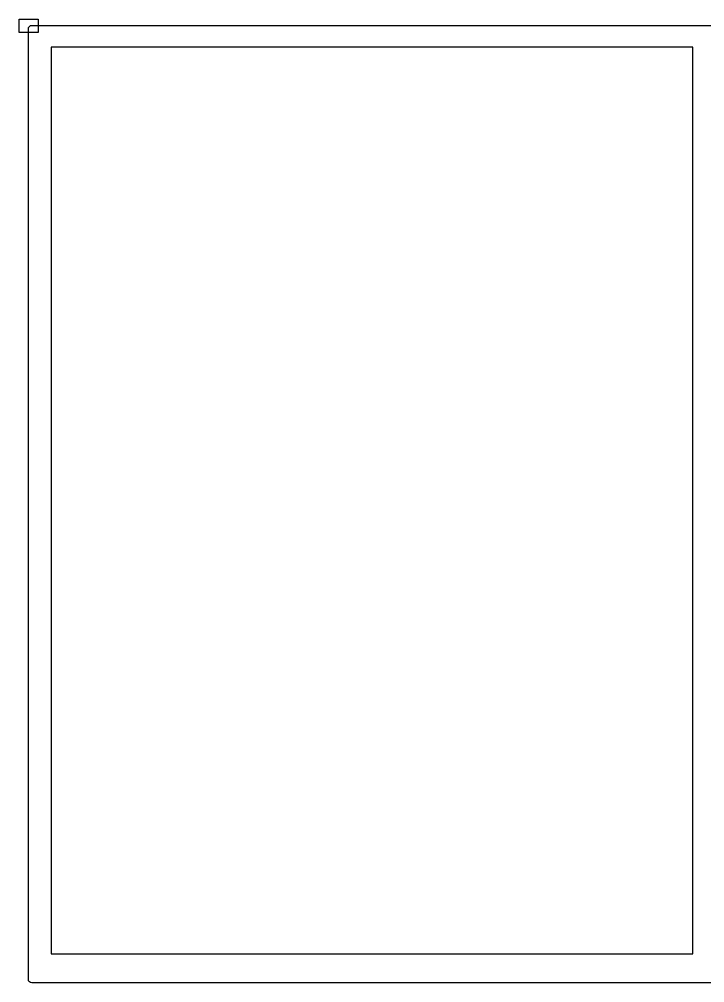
# Model space of a CAD drawing. Header units: centimetres. Extents: x -12.1 to 11.9, y -8.3 to 8.4.
# Drawn here: x -12.1 to -0.17, y -8.33 to 8.44 of the extents above; entities that cross this region are included whole.
import ezdxf

# ---------------------------------------------------------------- set-up
doc = ezdxf.new("R2010")
doc.units = ezdxf.units.CM
doc.header["$MEASUREMENT"] = 0
doc.header["$XCLIPFRAME"] = 0
doc.layers.add('Layer 1', color=7, linetype='Continuous')
picture_1 = doc.add_image_def('image1.jpg', size_in_pixel=(1719, 1200))

msp = doc.modelspace()

# ---------------------------------------------------------------- linework, layer by layer
at = {"layer": 'Layer 1', "lineweight": 25}
msp.add_open_spline([(-11.88608, 8.33415), (-11.91814, 8.33415), (-11.94396, 8.30833), (-11.94396, 8.27627), (-11.94396, 8.27627), (-11.94396, 8.27627), (-11.94396, -8.27673), (-11.94396, -8.27673), (-11.94396, -8.27673), (-11.94396, -8.30879), (-11.91814, -8.33461), (-11.88608, -8.33461), (-11.88608, -8.33461), (-11.88608, -8.33461), (0.03836, -8.33461), (0.03836, -8.33461), (0.03836, -8.33461), (0.03836, -8.33461), (0.08301, -8.33461), (0.08301, -8.33461), (0.08301, -8.33461), (0.08301, -8.33461), (11.94461, -8.33461), (11.94461, -8.33461), (11.94461, -8.33461), (11.94461, -8.33461), (11.94461, 8.33414), (11.94461, 8.33414), (11.94461, 8.33414), (11.94461, 8.33414), (0.08301, 8.33414), (0.08301, 8.33414), (0.08301, 8.33414), (0.08301, 8.33414), (0.03836, 8.33414), (0.03836, 8.33414), (0.03836, 8.33414), (0.03836, 8.33414), (-11.88608, 8.33414), (-11.88608, 8.33414), (-11.88608, 8.33414), (-11.88608, 8.33414), (-11.88608, 8.33415), (-11.88608, 8.33415)], degree=3, knots=[0, 0, 0, 0, 0.08333333, 0.08333333, 0.08333333, 0.08333333, 0.16666667, 0.16666667, 0.16666667, 0.16666667, 0.25, 0.25, 0.25, 0.25, 0.33333333, 0.33333333, 0.33333333, 0.33333333, 0.41666667, 0.41666667, 0.41666667, 0.41666667, 0.5, 0.5, 0.5, 0.5, 0.58333333, 0.58333333, 0.58333333, 0.58333333, 0.66666667, 0.66666667, 0.66666667, 0.66666667, 0.75, 0.75, 0.75, 0.75, 0.83333333, 0.83333333, 0.83333333, 0.83333333, 1, 1, 1, 1], dxfattribs=at)
at = {"layer": 'Layer 1', "color": 41, "lineweight": 25}
msp.add_open_spline([(-11.5496, 7.95223), (-11.5496, 7.95223), (-0.37555, 7.95223), (-0.37555, 7.95223), (-0.37555, 7.95223), (-0.37555, 7.95223), (-0.37555, -7.83033), (-0.37555, -7.83033), (-0.37555, -7.83033), (-0.37555, -7.83033), (-11.5496, -7.83033), (-11.5496, -7.83033), (-11.5496, -7.83033), (-11.5496, -7.83033), (-11.5496, 7.95223), (-11.5496, 7.95223)], degree=3, knots=[0, 0, 0, 0, 0.2, 0.2, 0.2, 0.2, 0.4, 0.4, 0.4, 0.4, 0.6, 0.6, 0.6, 0.6, 1, 1, 1, 1], dxfattribs=at)

# ---------------------------------------------------------------- pictures from other files: only their frames are drawn
at = {"layer": 'Layer 1', "color": 250}
image = msp.add_image(picture_1, insert=(-11.94396, -8.33461), size_in_units=(23.875, 16.66667), dxfattribs=at)
image.set_boundary_path([(-11.944, -8.3346), (11.9446, 8.3341)])
image.dxf.flags = 3

doc.saveas('drawing.dxf')
